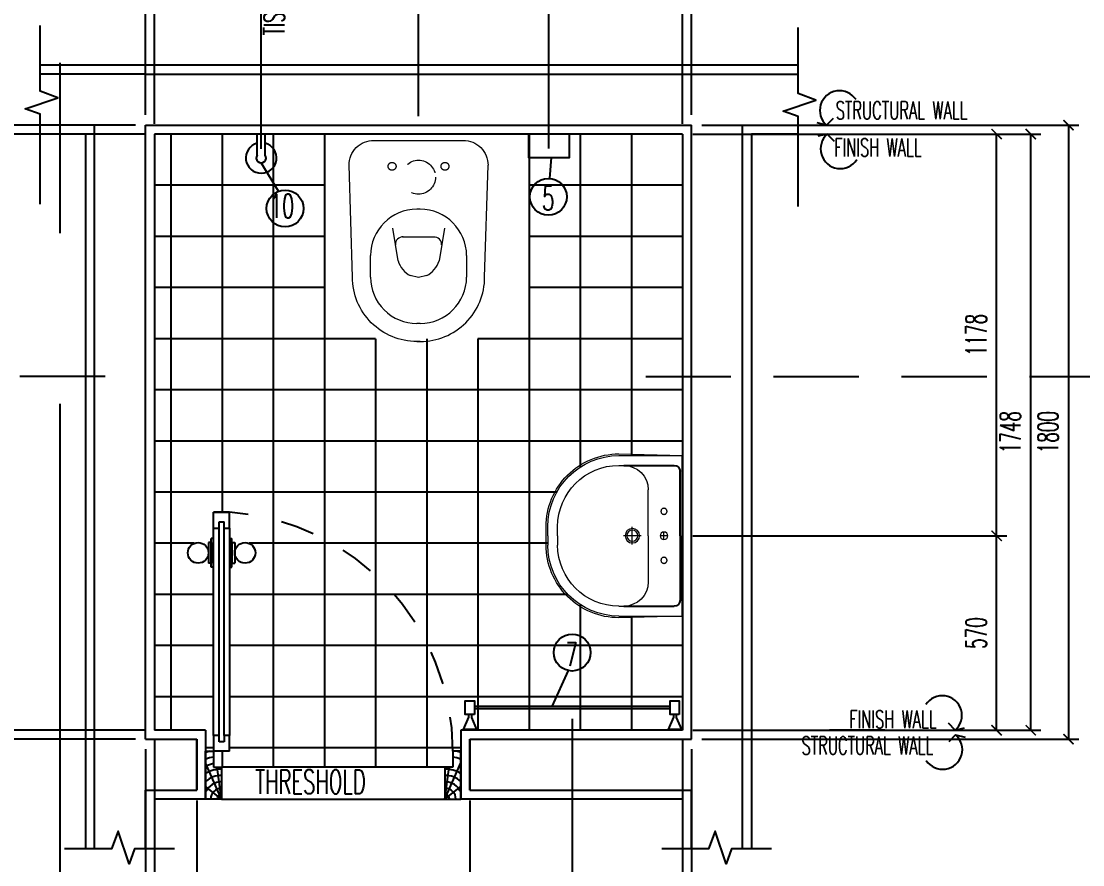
# Model space of a CAD drawing. Extents: x 417646.4 to 417675.2, y 43441 to 43460.9.
# Drawn here: x 417668.212 to 417671.323, y 43456.339 to 43458.812 of the extents above; entities that cross this region are included whole.
import ezdxf

# ---------------------------------------------------------------- set-up
doc = ezdxf.new("R2010")
doc.units = 0
doc.header["$MEASUREMENT"] = 0
doc.header["$PDMODE"] = 3
doc.header["$PDSIZE"] = 0.1
for name, pattern in [('CENTERX2', [4, 2.5, -0.5, 0.5, -0.5]), ('DASHED', [0.75, 0.5, -0.25]), ('HIDDEN', [0.375, 0.25, -0.125]), ('HIDDEN2', [0.1875, 0.125, -0.0625])]:
    doc.linetypes.add(name, pattern=pattern)
doc.layers.get('0').update_dxf_attribs({"linetype": 'CONTINUOUS'})
doc.layers.get('DEFPOINTS').update_dxf_attribs({"linetype": 'CONTINUOUS'})
for name, color, linetype in [('2', 2, 'CONTINUOUS'), ('AXES', 11, 'CENTERX2'), ('DIM', 4, 'CONTINUOUS'), ('Dimout', 4, 'CONTINUOUS'), ('DOOR', 4, 'CONTINUOUS'), ('DW', 7, 'CONTINUOUS'), ('ELE', 3, 'CONTINUOUS'), ('ELEV-MARK', 6, 'CONTINUOUS'), ('FIX', 3, 'CONTINUOUS'), ('Hatch', 11, 'CONTINUOUS'), ('JUMP', 2, 'CONTINUOUS'), ('Plaster', 7, 'CONTINUOUS'), ('Tile', 5, 'CONTINUOUS'), ('TXT', 2, 'CONTINUOUS'), ('WALL', 6, 'CONTINUOUS')]:
    doc.layers.add(name, color=color, linetype=linetype)
doc.styles.add('ROMANS', font='ROMANS.shx', dxfattribs={"width": 0.6})
doc.dimstyles.new('R50', dxfattribs={"dimscale": 0, "dimtxt": 0.06, "dimasz": 0.03, "dimexe": 0.03, "dimexo": 0.03, "dimgap": 0.03, "dimtad": 1, "dimdec": 0, "dimlfac": 1000, "dimzin": 13, "dimdsep": 46, "dimtxsty": 'ROMANS', "dimblk": 'ARCHTICK', "dimcen": 0.09, "dimclrd": 4, "dimclre": 4, "dimclrt": 2, "dimadec": 0, "dimazin": 0, "dimtfac": 1, "dimtdec": 0, "dimtofl": 0, "dimtmove": 2, "dimatfit": 3, "dimldrblk": 'CLOSEDBLANK', "dimfxl": 0, "dimtolj": 1, "dimtzin": 0, "dimarcsym": 0})

# ---------------------------------------------------------------- blocks, each defined once
blk = doc.blocks.new('WC')
at = {"layer": 'FIX', "lineweight": 20}
for p, q in [((475, 140.8), (538, 140.8)), ((394.8, 75.7), (490.4, 60.1)), ((339, 4.8), (339, -4.8)), ((533.7, 24.2), (539.5, 0)), ((539.5, 0), (533.7, -24.2)), ((674, 4.8), (674, -4.8)), ((490.4, -60.1), (394.8, -75.7)), ((538, -140.8), (475, -140.8)), ((213.2, -203.8), (210, -203.8))]:
    blk.add_line(p, q, dxfattribs=at)
at = {"layer": 'FIX', "linetype": 'Continuous', "lineweight": 20}
blk.add_line((420.1, -47.3), (420.4, 44.6), dxfattribs=at)
at = {"layer": 'FIX', "lineweight": 20}
for points in [[(210, -203.8, -0.414214), (137, -130.8), (137, 0), (137, 130.8, -0.414214), (210, 203.8)], [(727, -4.8), (727, 4.8, 0.414214), (538, 193.8), (210, 203.8)], [(727, 4.8), (727, -4.8, -0.414214), (538, -193.8), (210, -203.8)]]:
    blk.add_lwpolyline(points, format="xyb", dxfattribs=at)
at = {"layer": 'FIX', "linetype": 'HIDDEN', "lineweight": 20, "ltscale": 0.05}
for centre in [(213.2, 77.5), (213.2, -77.5)]:
    blk.add_circle(centre, 11.6, dxfattribs=at)
at = {"layer": 'FIX', "linetype": 'HIDDEN2', "lineweight": 20, "ltscale": 0.3}
blk.add_circle((245, 0), 49.8, dxfattribs=at)
at = {"layer": 'FIX', "lineweight": 20}
for centre, radius, start, end in [((475, 4.8), 136, 90, 180), ((538, 4.8), 136, 360, 90), ((464.4, -17.6), 82, 51.0758, 71.504), ((473, -6.9), 68.2, 27.1532, 51.0758), ((475, -4.8), 136, 180, 270), ((473, 6.9), 68.2, 308.9242, 332.8468), ((538, -4.8), 136, 270, 0), ((464.4, 17.6), 82, 288.496, 308.9242)]:
    blk.add_arc(centre, radius, start, end, dxfattribs=at)
at = {"layer": 'FIX', "linetype": 'Continuous', "lineweight": 20}
for centre, start, end in [((442.7, 45.5), 88.3879, 182.3338), ((442.4, -45.6), 177.6662, 271.6121)]:
    blk.add_arc(centre, 22.3, start, end, dxfattribs=at)
blk = doc.blocks.new('DOOR80')
at = {"layer": 'DOOR', "color": 7, "linetype": 'ByBlock'}
for p, q in [((-150, 800), (0, 800)), ((-150, 800), (-150, 775)), ((0, 800), (-150, 800)), ((0, 750), (-113.7, 800)), ((0, 750), (-40.1, 800)), ((0, 750), (0, 800)), ((-150, 775), (-100, 775)), ((-100, 775), (-100, 750)), ((0, 750), (-100, 763.4)), ((-100, 750), (0, 750)), ((-849.6, 75), (-899.6, 75)), ((-899.6, 75), (-899.6, 25)), ((-899.6, 25), (-899.6, 75)), ((-849.6, 58), (-849.6, 75)), ((-727.2, 82.2), (-817.2, 82.2)), ((-817.2, 75), (-817.2, 82.2)), ((-804.6, 91.2), (-739.8, 91.2)), ((-804.6, 82.2), (-804.6, 91.2)), ((-804.6, 82.2), (-739.8, 82.2)), ((-739.8, 82.2), (-739.8, 91.2)), ((-727.2, 75), (-727.2, 82.2)), ((-150, 75), (-200, 75)), ((-200, 75), (-200, 58)), ((-150, 75), (-150, 25)), ((-849.6, 58), (-869.6, 58)), ((-869.6, 42), (-869.6, 58)), ((-849.6, 42), (-869.6, 42)), ((-849.6, 25), (-849.6, 42)), ((-200, 58), (-180, 58)), ((-180, 42), (-200, 42)), ((-200, 42), (-200, 25)), ((-180, 58), (-180, 42)), ((0, 50), (-113.7, 0)), ((-100, 25), (-100, 50)), ((0, 50), (-100, 36.6)), ((-100, 50), (0, 50)), ((0, 50), (-40.1, 0)), ((0, 50), (0, 0)), ((-849.6, 25), (-899.6, 25)), ((-817.2, 25), (-817.2, 17.8)), ((-727.2, 17.8), (-817.2, 17.8)), ((-804.6, 17.8), (-739.8, 17.8)), ((-804.6, 17.8), (-804.6, 8.8)), ((-804.6, 8.8), (-739.8, 8.8)), ((-739.8, 17.8), (-739.8, 8.8)), ((-727.2, 25), (-727.2, 17.8)), ((-200, 25), (-150, 25)), ((-150, 25), (-100, 25)), ((-150, 0), (-150, 25)), ((0, 0), (-150, 0))]:
    blk.add_line(p, q, dxfattribs=at)
at = {"layer": 'DOOR', "linetype": 'ByBlock'}
for p, q in [((-849.6, 75), (-200, 75)), ((-200, 58), (-849.6, 58)), ((-200, 42), (-849.6, 42)), ((-200, 25), (-849.6, 25))]:
    blk.add_line(p, q, dxfattribs=at)
at = {"layer": 'DOOR', "color": 7, "linetype": 'ByBlock'}
for centre in [(-772.2, 123.5), (-772.2, -23.5)]:
    blk.add_circle(centre, 32.4, dxfattribs=at)
for centre, radius, start, end in [((0, 750), 154.4, 161.1053, 166.2858), ((0, 750), 134.4, 158.1598, 169.28), ((0, 750), 94.4, 148.0182, 180), ((0, 750), 74.4, 137.7764, 180), ((0, 750), 54.4, 113.2074, 180), ((0, 750), 34.4, 90, 180), ((0, 750), 14.4, 90, 180), ((0, 50), 94.4, 180, 211.9818), ((0, 50), 74.4, 180, 222.2236), ((0, 50), 54.4, 180, 246.7926), ((0, 50), 34.4, 180, 270), ((0, 50), 14.4, 180, 270), ((0, 50), 154.4, 193.7142, 198.8947), ((0, 50), 134.4, 190.72, 201.8402), ((0, 50), 114.4, 192.6226, 205.9162)]:
    blk.add_arc(centre, radius, start, end, dxfattribs=at)
at = {"layer": 'DOOR', "linetype": 'HIDDEN', "ltscale": 0.5}
blk.add_arc((-149.1, 22.7), 752.3, 90.0695, 176.0204, dxfattribs=at)
blk = doc.blocks.new('LAV-003')
at = {"layer": 'FIX', "linetype": 'ByBlock'}
blk.add_line((-327.5, -25), (327.5, -25), dxfattribs=at)
at = {"layer": 'FIX', "linetype": 'Continuous', "lineweight": 20}
for p, q in [((-327.5, -285), (-327.5, -25)), ((327.5, -285), (327.5, -25)), ((0, -165), (-187.5, -165)), ((0, -165), (187.5, -165)), ((-287.5, -285), (-287.5, -265)), ((287.5, -285), (287.5, -265)), ((0, -535), (-37.5, -535)), ((0, -535), (37.5, -535)), ((0, -575), (-37.5, -575)), ((0, -575), (37.5, -575))]:
    blk.add_line(p, q, dxfattribs=at)
at = {"layer": 'FIX', "linetype": 'ByBlock', "ltscale": 0.3}
for p, q in [((0, -35), (-262.5, -35)), ((0, -35), (262.5, -35)), ((-287.5, -265), (-287.5, -60)), ((287.5, -265), (287.5, -60))]:
    blk.add_line(p, q, dxfattribs=at)
at = {"layer": 'FIX', "lineweight": 20}
for p, q in [((0, -85.4), (0, -116.5)), ((-15.6, -100.9), (15.5, -100.9))]:
    blk.add_line(p, q, dxfattribs=at)
at = {"layer": 'FIX', "linetype": 'DASHED', "lineweight": 20, "ltscale": 0.04}
for p, q in [((0, -193.9), (0, -266.1)), ((-35.7, -230.5), (36.6, -230.5))]:
    blk.add_line(p, q, dxfattribs=at)
at = {"layer": 'FIX', "linetype": 'Continuous', "lineweight": 20}
blk.add_lwpolyline([(294.8, -25), (0, -25), (-327.5, -25), (-334.5, -285, 0.414214), (-37.5, -582), (0, -582), (37.5, -582, 0.414214), (334.5, -285), (327.5, -25), (0, -25)], format="xyb", dxfattribs=at)
at = {"layer": 'FIX', "lineweight": 20}
for centre, radius in [((0, -100.9), 15.5), ((0.5, -230), 29.5), ((0.5, -230), 22.5)]:
    blk.add_circle(centre, radius, dxfattribs=at)
at = {"layer": 'FIX', "linetype": 'HIDDEN', "lineweight": 20, "ltscale": 0.05}
for centre in [(-100, -100.9), (100, -100.9)]:
    blk.add_circle(centre, 12.4, dxfattribs=at)
at = {"layer": 'FIX', "linetype": 'ByBlock', "ltscale": 0.3}
for centre, start, end in [((-262.5, -60), 90, 180), ((262.5, -60), 0, 90)]:
    blk.add_arc(centre, 25, start, end, dxfattribs=at)
at = {"layer": 'FIX', "linetype": 'Continuous', "lineweight": 20}
for centre, radius, start, end in [((-187.5, -265), 100, 90, 180), ((187.5, -265), 100, 0, 90), ((-37.5, -285), 290, 180, 270), ((-37.5, -285), 250, 180, 270), ((37.5, -285), 290, 270, 0), ((37.5, -285), 250, 270, 0)]:
    blk.add_arc(centre, radius, start, end, dxfattribs=at)
blk = doc.blocks.new('_ARCHTICK')
at = {"color": 0, "linetype": 'ByBlock', "const_width": 0.15}
blk.add_lwpolyline([(-0.5, -0.5), (0.5, 0.5)], dxfattribs=at)
blk = doc.blocks.new('*D141')
at = {"layer": 'DEFPOINTS', "color": 0}
for p in [(417670.1504, 43457.3031), (417671.0709, 43457.3031), (417670.1504, 43456.7331)]:
    blk.add_point(p, dxfattribs=at)
at = {"layer": 'Hatch', "color": 4, "lineweight": -2}
for p, q in [((417670.1804, 43457.3031), (417671.1009, 43457.3031)), ((417671.0709, 43456.7331), (417671.0709, 43457.3031)), ((417670.1804, 43456.7331), (417671.1009, 43456.7331))]:
    blk.add_line(p, q, dxfattribs=at)
at = {"layer": 'Hatch', "color": 4, "lineweight": -2, "xscale": 0.03, "yscale": 0.03, "zscale": 0.03}
for p, rotation in [((417671.0709, 43457.3031), 90), ((417671.0709, 43456.7331), 270)]:
    blk.add_blockref('_ARCHTICK', p, dxfattribs=dict(at, rotation=rotation))
at = {"layer": 'Hatch', "color": 2, "insert": (417671.0109, 43457.0181), "char_height": 0.06, "attachment_point": 5, "rotation": 90, "style": 'ROMANS'}
blk.add_mtext('\\A1;570', dxfattribs=at)
blk = doc.blocks.new('_ClosedBlank')
at = {"color": 0, "linetype": 'ByBlock', "lineweight": -2}
for p, q in [((-1, 0.17), (0, 0)), ((-1, 0.17), (-1, -0.17)), ((0, 0), (-1, -0.17))]:
    blk.add_line(p, q, dxfattribs=at)
blk = doc.blocks.new('*D142')
at = {"layer": 'DEFPOINTS', "color": 0}
for p in [(417670.1504, 43458.4811), (417671.0709, 43458.4811), (417670.1764, 43457.3031)]:
    blk.add_point(p, dxfattribs=at)
at = {"layer": 'Hatch', "color": 4, "lineweight": -2}
for p, q in [((417670.1804, 43458.4811), (417671.1009, 43458.4811)), ((417671.0709, 43457.3031), (417671.0709, 43458.4811)), ((417670.2064, 43457.3031), (417671.1009, 43457.3031))]:
    blk.add_line(p, q, dxfattribs=at)
at = {"layer": 'Hatch', "color": 4, "lineweight": -2, "xscale": 0.03, "yscale": 0.03, "zscale": 0.03}
for p, rotation in [((417671.0709, 43458.4811), 90), ((417671.0709, 43457.3031), 270)]:
    blk.add_blockref('_ARCHTICK', p, dxfattribs=dict(at, rotation=rotation))
at = {"layer": 'Hatch', "color": 2, "insert": (417671.0109, 43457.8921), "char_height": 0.06, "attachment_point": 5, "rotation": 90, "style": 'ROMANS'}
blk.add_mtext('\\A1;1178', dxfattribs=at)
blk = doc.blocks.new('*D143')
at = {"layer": 'DEFPOINTS', "color": 0}
for p in [(417670.1504, 43458.4811), (417671.1709, 43458.4811), (417670.1504, 43456.7331)]:
    blk.add_point(p, dxfattribs=at)
at = {"layer": 'Hatch', "color": 4, "lineweight": -2}
for p, q in [((417670.1804, 43458.4811), (417671.2009, 43458.4811)), ((417671.1709, 43456.7331), (417671.1709, 43458.4811)), ((417670.1804, 43456.7331), (417671.2009, 43456.7331))]:
    blk.add_line(p, q, dxfattribs=at)
at = {"layer": 'Hatch', "color": 4, "lineweight": -2, "xscale": 0.03, "yscale": 0.03, "zscale": 0.03}
for p, rotation in [((417671.1709, 43458.4811), 90), ((417671.1709, 43456.7331), 270)]:
    blk.add_blockref('_ARCHTICK', p, dxfattribs=dict(at, rotation=rotation))
at = {"layer": 'Hatch', "color": 2, "insert": (417671.1109, 43457.6071), "char_height": 0.06, "attachment_point": 5, "rotation": 90, "style": 'ROMANS'}
blk.add_mtext('\\A1;1748', dxfattribs=at)
blk = doc.blocks.new('*D144')
at = {"layer": 'DEFPOINTS', "color": 0}
for p in [(417670.1764, 43458.5071), (417670.1764, 43456.7071), (417671.2815, 43456.7071)]:
    blk.add_point(p, dxfattribs=at)
at = {"layer": 'Hatch', "color": 4, "lineweight": -2}
for p, q in [((417670.2064, 43458.5071), (417671.3115, 43458.5071)), ((417671.2815, 43458.5071), (417671.2815, 43456.7071)), ((417670.2064, 43456.7071), (417671.3115, 43456.7071))]:
    blk.add_line(p, q, dxfattribs=at)
at = {"layer": 'Hatch', "color": 4, "lineweight": -2, "xscale": 0.03, "yscale": 0.03, "zscale": 0.03}
for p, rotation in [((417671.2815, 43458.5071), 90), ((417671.2815, 43456.7071), 270)]:
    blk.add_blockref('_ARCHTICK', p, dxfattribs=dict(at, rotation=rotation))
at = {"layer": 'Hatch', "color": 2, "insert": (417671.2215, 43457.6071), "char_height": 0.06, "attachment_point": 5, "rotation": 90, "style": 'ROMANS'}
blk.add_mtext('\\A1;1800', dxfattribs=at)
blk = doc.blocks.new('A$C785E76E1')
at = {"layer": 'JUMP'}
for p, q in [((0.033, 0.0529), (0.033, 0.1149)), ((0.057, 0.0529), (0.057, 0.1149))]:
    blk.add_line(p, q, dxfattribs=at)
for radius, start, end in [(0.045, 105.4782, 74.5218), (0.0144, 146.4427, 33.5573)]:
    blk.add_arc((0.045, 0.045), radius, start, end, dxfattribs=at)
blk = doc.blocks.new('*D145')
at = {"layer": '2', "color": 4, "lineweight": -2}
for p, q in [((417669.3764, 43458.5335), (417669.3764, 43459.8067)), ((417669.7586, 43458.4386), (417669.7586, 43459.8067)), ((417669.7586, 43459.7767), (417669.3764, 43459.7767))]:
    blk.add_line(p, q, dxfattribs=at)
at = {"layer": 'DEFPOINTS', "color": 0}
for p in [(417669.3764, 43459.7767), (417669.3764, 43458.5035), (417669.7586, 43458.4086)]:
    blk.add_point(p, dxfattribs=at)
at = {"layer": '2', "color": 4, "lineweight": -2, "xscale": 0.03, "yscale": 0.03, "zscale": 0.03, "rotation": 180}
blk.add_blockref('_ARCHTICK', (417669.3764, 43459.7767), dxfattribs=at)
at = {"layer": '2', "color": 4, "lineweight": -2, "xscale": 0.03, "yscale": 0.03, "zscale": 0.03}
blk.add_blockref('_ARCHTICK', (417669.7586, 43459.7767), dxfattribs=at)
at = {"layer": '2', "color": 2, "insert": (417669.5675, 43459.8367), "char_height": 0.06, "attachment_point": 5, "style": 'ROMANS'}
blk.add_mtext('\\A1;382', dxfattribs=at)
blk = doc.blocks.new('*D146')
at = {"layer": '2', "color": 4, "lineweight": -2}
for p, q in [((417668.9151, 43458.4376), (417668.9151, 43459.8067)), ((417669.3764, 43458.5335), (417669.3764, 43459.8067)), ((417669.3764, 43459.7767), (417668.9151, 43459.7767))]:
    blk.add_line(p, q, dxfattribs=at)
at = {"layer": 'DEFPOINTS', "color": 0}
for p in [(417668.9151, 43459.7767), (417669.3764, 43458.5035), (417668.9151, 43458.4076)]:
    blk.add_point(p, dxfattribs=at)
at = {"layer": '2', "color": 4, "lineweight": -2, "xscale": 0.03, "yscale": 0.03, "zscale": 0.03, "rotation": 180}
blk.add_blockref('_ARCHTICK', (417668.9151, 43459.7767), dxfattribs=at)
at = {"layer": '2', "color": 4, "lineweight": -2, "xscale": 0.03, "yscale": 0.03, "zscale": 0.03}
blk.add_blockref('_ARCHTICK', (417669.3764, 43459.7767), dxfattribs=at)
at = {"layer": '2', "color": 2, "insert": (417669.1457, 43459.8367), "char_height": 0.06, "attachment_point": 5, "style": 'ROMANS'}
blk.add_mtext('\\A1;461', dxfattribs=at)
blk = doc.blocks.new('*D147')
at = {"layer": 'DEFPOINTS', "color": 0}
for p in [(417669.7586, 43459.7767), (417669.7586, 43458.564), (417670.1504, 43458.4811)]:
    blk.add_point(p, dxfattribs=at)
at = {"layer": 'Hatch', "color": 4, "lineweight": -2}
for p, q in [((417669.7586, 43458.594), (417669.7586, 43459.8067)), ((417670.1504, 43458.5111), (417670.1504, 43459.8067)), ((417670.1504, 43459.7767), (417669.7586, 43459.7767))]:
    blk.add_line(p, q, dxfattribs=at)
at = {"layer": 'Hatch', "color": 4, "lineweight": -2, "xscale": 0.03, "yscale": 0.03, "zscale": 0.03, "rotation": 180}
blk.add_blockref('_ARCHTICK', (417669.7586, 43459.7767), dxfattribs=at)
at = {"layer": 'Hatch', "color": 4, "lineweight": -2, "xscale": 0.03, "yscale": 0.03, "zscale": 0.03}
blk.add_blockref('_ARCHTICK', (417670.1504, 43459.7767), dxfattribs=at)
at = {"layer": 'Hatch', "color": 2, "insert": (417669.9545, 43459.8367), "char_height": 0.06, "attachment_point": 5, "style": 'ROMANS'}
blk.add_mtext('\\A1;392', dxfattribs=at)
blk = doc.blocks.new('*D148')
at = {"layer": 'DEFPOINTS', "color": 0}
for p in [(417668.6024, 43459.7767), (417668.6024, 43458.4811), (417668.9151, 43458.4112)]:
    blk.add_point(p, dxfattribs=at)
at = {"layer": 'Hatch', "color": 4, "lineweight": -2}
for p, q in [((417668.6024, 43458.5111), (417668.6024, 43459.8067)), ((417668.9151, 43458.4412), (417668.9151, 43459.8067)), ((417668.9151, 43459.7767), (417668.6024, 43459.7767))]:
    blk.add_line(p, q, dxfattribs=at)
at = {"layer": 'Hatch', "color": 4, "lineweight": -2, "xscale": 0.03, "yscale": 0.03, "zscale": 0.03, "rotation": 180}
blk.add_blockref('_ARCHTICK', (417668.6024, 43459.7767), dxfattribs=at)
at = {"layer": 'Hatch', "color": 4, "lineweight": -2, "xscale": 0.03, "yscale": 0.03, "zscale": 0.03}
blk.add_blockref('_ARCHTICK', (417668.9151, 43459.7767), dxfattribs=at)
at = {"layer": 'Hatch', "color": 2, "insert": (417668.7587, 43459.8367), "char_height": 0.06, "attachment_point": 5, "style": 'ROMANS'}
blk.add_mtext('\\A1;313', dxfattribs=at)
blk = doc.blocks.new('*D149')
at = {"layer": 'DEFPOINTS', "color": 0}
for p in [(417670.1504, 43459.892), (417668.6024, 43458.4811), (417670.1504, 43458.4811)]:
    blk.add_point(p, dxfattribs=at)
at = {"layer": 'Hatch', "color": 4, "lineweight": -2}
for p, q in [((417668.6024, 43458.5111), (417668.6024, 43459.922)), ((417670.1504, 43458.5111), (417670.1504, 43459.922)), ((417668.6024, 43459.892), (417670.1504, 43459.892))]:
    blk.add_line(p, q, dxfattribs=at)
at = {"layer": 'Hatch', "color": 4, "lineweight": -2, "xscale": 0.03, "yscale": 0.03, "zscale": 0.03, "rotation": 180}
blk.add_blockref('_ARCHTICK', (417668.6024, 43459.892), dxfattribs=at)
at = {"layer": 'Hatch', "color": 4, "lineweight": -2, "xscale": 0.03, "yscale": 0.03, "zscale": 0.03}
blk.add_blockref('_ARCHTICK', (417670.1504, 43459.892), dxfattribs=at)
at = {"layer": 'Hatch', "color": 2, "insert": (417669.3764, 43459.952), "char_height": 0.06, "attachment_point": 5, "style": 'ROMANS'}
blk.add_mtext('\\A1;1548', dxfattribs=at)
blk = doc.blocks.new('*D150')
at = {"layer": 'DEFPOINTS', "color": 0}
for p in [(417668.5764, 43460.0038), (417668.5764, 43458.5071), (417670.1764, 43458.5071)]:
    blk.add_point(p, dxfattribs=at)
at = {"layer": 'Hatch', "color": 4, "lineweight": -2}
for p, q in [((417668.5764, 43458.5371), (417668.5764, 43460.0338)), ((417670.1764, 43458.5371), (417670.1764, 43460.0338)), ((417670.1764, 43460.0038), (417668.5764, 43460.0038))]:
    blk.add_line(p, q, dxfattribs=at)
at = {"layer": 'Hatch', "color": 4, "lineweight": -2, "xscale": 0.03, "yscale": 0.03, "zscale": 0.03, "rotation": 180}
blk.add_blockref('_ARCHTICK', (417668.5764, 43460.0038), dxfattribs=at)
at = {"layer": 'Hatch', "color": 4, "lineweight": -2, "xscale": 0.03, "yscale": 0.03, "zscale": 0.03}
blk.add_blockref('_ARCHTICK', (417670.1764, 43460.0038), dxfattribs=at)
at = {"layer": 'Hatch', "color": 2, "insert": (417669.3764, 43460.0638), "char_height": 0.06, "attachment_point": 5, "style": 'ROMANS'}
blk.add_mtext('\\A1;1600', dxfattribs=at)
blk = doc.blocks.new('A$C31925312')
at = {"layer": 'FIX'}
for p, q in [((0.0395, 0.625), (0.0486, 0.625)), ((0.0486, 0.625), (0.0838, 0.6402)), ((0.0838, 0.6402), (0.0859, 0.6402)), ((0.0838, 0.6402), (0.0838, 0.6007)), ((0.0845, 0.6402), (0.0845, 0.6007)), ((0.085, 0.6402), (0.085, 0.6007)), ((0.0856, 0.6402), (0.0856, 0.6007)), ((0.0224, 0.6066), (0.0159, 0.6066)), ((0.0395, 0.6163), (0.0476, 0.6163)), ((0.0476, 0.6163), (0.0838, 0.6007)), ((0.0838, 0.6007), (0.0859, 0.6007)), ((0.0486, 0.0242), (0.0838, 0.0394)), ((0.0838, 0.0394), (0.0838, 0)), ((0.0838, 0.0394), (0.0859, 0.0394)), ((0.0845, 0.0394), (0.0845, 0)), ((0.085, 0.0394), (0.085, 0)), ((0.0856, 0.0394), (0.0856, 0)), ((0.0395, 0.0242), (0.0486, 0.0242)), ((0.0395, 0.0156), (0.0476, 0.0156)), ((0.0476, 0.0156), (0.0838, 0)), ((0.0838, 0), (0.0859, 0))]:
    blk.add_line(p, q, dxfattribs=at)
for points in [[(0.0395, 0.6333), (0.0395, 0.6065), (0, 0.6065), (0, 0.6333)], [(0.0395, 0.0333), (0.0395, 0.0065), (0, 0.0065), (0, 0.0333)]]:
    blk.add_lwpolyline(points, close=True, dxfattribs=at)
blk.add_lwpolyline([(0.0159, 0.6066), (0.0159, 0.0333), (0.0224, 0.0333), (0.0224, 0.6066)], dxfattribs=at)
blk = doc.blocks.new('*D151')
at = {"layer": 'DEFPOINTS', "color": 0}
for p in [(417669.8269, 43456.7966), (417670.1504, 43456.7331), (417669.8269, 43455.7029)]:
    blk.add_point(p, dxfattribs=at)
at = {"layer": 'Hatch', "color": 4, "lineweight": -2}
for p, q in [((417669.8269, 43456.7666), (417669.8269, 43455.6729)), ((417670.1504, 43456.7031), (417670.1504, 43455.6729)), ((417670.1504, 43455.7029), (417669.8269, 43455.7029))]:
    blk.add_line(p, q, dxfattribs=at)
at = {"layer": 'Hatch', "color": 4, "lineweight": -2, "xscale": 0.03, "yscale": 0.03, "zscale": 0.03, "rotation": 180}
blk.add_blockref('_ARCHTICK', (417669.8269, 43455.7029), dxfattribs=at)
at = {"layer": 'Hatch', "color": 4, "lineweight": -2, "xscale": 0.03, "yscale": 0.03, "zscale": 0.03}
blk.add_blockref('_ARCHTICK', (417670.1504, 43455.7029), dxfattribs=at)
at = {"layer": 'Hatch', "color": 2, "insert": (417669.9887, 43455.7629), "char_height": 0.06, "attachment_point": 5, "style": 'ROMANS'}
blk.add_mtext('\\A1;323', dxfattribs=at)
blk = doc.blocks.new('*D152')
at = {"layer": 'DEFPOINTS', "color": 0}
for p in [(417669.8269, 43456.7966), (417669.5264, 43456.5571), (417669.5264, 43455.7029)]:
    blk.add_point(p, dxfattribs=at)
at = {"layer": 'Hatch', "color": 4, "lineweight": -2}
for p, q in [((417669.8269, 43456.7666), (417669.8269, 43455.6729)), ((417669.5264, 43456.5271), (417669.5264, 43455.6729)), ((417669.8269, 43455.7029), (417669.5264, 43455.7029))]:
    blk.add_line(p, q, dxfattribs=at)
at = {"layer": 'Hatch', "color": 4, "lineweight": -2, "xscale": 0.03, "yscale": 0.03, "zscale": 0.03, "rotation": 180}
blk.add_blockref('_ARCHTICK', (417669.5264, 43455.7029), dxfattribs=at)
at = {"layer": 'Hatch', "color": 4, "lineweight": -2, "xscale": 0.03, "yscale": 0.03, "zscale": 0.03}
blk.add_blockref('_ARCHTICK', (417669.8269, 43455.7029), dxfattribs=at)
at = {"layer": 'Hatch', "color": 2, "insert": (417669.6767, 43455.7629), "char_height": 0.06, "attachment_point": 5, "style": 'ROMANS'}
blk.add_mtext('\\A1;301', dxfattribs=at)
blk = doc.blocks.new('*D153')
at = {"layer": 'DEFPOINTS', "color": 0}
for p in [(417668.7264, 43456.5571), (417669.5264, 43456.5571), (417668.7264, 43455.7029)]:
    blk.add_point(p, dxfattribs=at)
at = {"layer": 'Hatch', "color": 4, "lineweight": -2}
for p, q in [((417668.7264, 43456.5271), (417668.7264, 43455.6729)), ((417669.5264, 43456.5271), (417669.5264, 43455.6729)), ((417669.5264, 43455.7029), (417668.7264, 43455.7029))]:
    blk.add_line(p, q, dxfattribs=at)
at = {"layer": 'Hatch', "color": 4, "lineweight": -2, "xscale": 0.03, "yscale": 0.03, "zscale": 0.03, "rotation": 180}
blk.add_blockref('_ARCHTICK', (417668.7264, 43455.7029), dxfattribs=at)
at = {"layer": 'Hatch', "color": 4, "lineweight": -2, "xscale": 0.03, "yscale": 0.03, "zscale": 0.03}
blk.add_blockref('_ARCHTICK', (417669.5264, 43455.7029), dxfattribs=at)
at = {"layer": 'Hatch', "color": 2, "insert": (417669.1264, 43455.7629), "char_height": 0.06, "attachment_point": 5, "style": 'ROMANS'}
blk.add_mtext('\\A1;800', dxfattribs=at)
blk = doc.blocks.new('*D154')
at = {"layer": 'DEFPOINTS', "color": 0}
for p in [(417668.6024, 43456.7331), (417668.7264, 43456.5571), (417668.6024, 43455.7029)]:
    blk.add_point(p, dxfattribs=at)
at = {"layer": 'Hatch', "color": 4, "lineweight": -2}
for p, q in [((417668.6024, 43456.7031), (417668.6024, 43455.6729)), ((417668.7264, 43456.5271), (417668.7264, 43455.6729)), ((417668.7264, 43455.7029), (417668.6024, 43455.7029))]:
    blk.add_line(p, q, dxfattribs=at)
at = {"layer": 'Hatch', "color": 4, "lineweight": -2, "xscale": 0.03, "yscale": 0.03, "zscale": 0.03, "rotation": 180}
blk.add_blockref('_ARCHTICK', (417668.6024, 43455.7029), dxfattribs=at)
at = {"layer": 'Hatch', "color": 4, "lineweight": -2, "xscale": 0.03, "yscale": 0.03, "zscale": 0.03}
blk.add_blockref('_ARCHTICK', (417668.7264, 43455.7029), dxfattribs=at)
at = {"layer": 'Hatch', "color": 2, "insert": (417668.6644, 43455.5379), "char_height": 0.06, "attachment_point": 5, "style": 'ROMANS'}
blk.add_mtext('\\A1;124', dxfattribs=at)
blk = doc.blocks.new('*D155')
at = {"layer": 'DEFPOINTS', "color": 0}
for p in [(417668.6024, 43456.7331), (417670.1504, 43456.7352), (417668.6024, 43455.4961)]:
    blk.add_point(p, dxfattribs=at)
at = {"layer": 'Hatch', "color": 4, "lineweight": -2}
for p, q in [((417668.6024, 43456.7031), (417668.6024, 43455.4661)), ((417670.1504, 43456.7052), (417670.1504, 43455.4661)), ((417670.1504, 43455.4961), (417668.6024, 43455.4961))]:
    blk.add_line(p, q, dxfattribs=at)
at = {"layer": 'Hatch', "color": 4, "lineweight": -2, "xscale": 0.03, "yscale": 0.03, "zscale": 0.03, "rotation": 180}
blk.add_blockref('_ARCHTICK', (417668.6024, 43455.4961), dxfattribs=at)
at = {"layer": 'Hatch', "color": 4, "lineweight": -2, "xscale": 0.03, "yscale": 0.03, "zscale": 0.03}
blk.add_blockref('_ARCHTICK', (417670.1504, 43455.4961), dxfattribs=at)
at = {"layer": 'Hatch', "color": 2, "insert": (417669.3764, 43455.5561), "char_height": 0.06, "attachment_point": 5, "style": 'ROMANS'}
blk.add_mtext('\\A1;1548', dxfattribs=at)
blk = doc.blocks.new('*D156')
at = {"layer": 'DEFPOINTS', "color": 0}
for p in [(417668.5764, 43456.7071), (417670.1764, 43456.7071), (417670.1764, 43455.3396)]:
    blk.add_point(p, dxfattribs=at)
at = {"layer": 'Hatch', "color": 4, "lineweight": -2}
for p, q in [((417668.5764, 43456.6771), (417668.5764, 43455.3096)), ((417670.1764, 43456.6771), (417670.1764, 43455.3096)), ((417668.5764, 43455.3396), (417670.1764, 43455.3396))]:
    blk.add_line(p, q, dxfattribs=at)
at = {"layer": 'Hatch', "color": 4, "lineweight": -2, "xscale": 0.03, "yscale": 0.03, "zscale": 0.03, "rotation": 180}
blk.add_blockref('_ARCHTICK', (417668.5764, 43455.3396), dxfattribs=at)
at = {"layer": 'Hatch', "color": 4, "lineweight": -2, "xscale": 0.03, "yscale": 0.03, "zscale": 0.03}
blk.add_blockref('_ARCHTICK', (417670.1764, 43455.3396), dxfattribs=at)
at = {"layer": 'Hatch', "color": 2, "insert": (417669.3764, 43455.3996), "char_height": 0.06, "attachment_point": 5, "style": 'ROMANS'}
blk.add_mtext('\\A1;1600', dxfattribs=at)
blk = doc.blocks.new('*D157')
at = {"layer": 'DEFPOINTS', "color": 0}
for p in [(417667.4019, 43458.4811), (417668.6024, 43458.4811), (417668.6024, 43456.7331)]:
    blk.add_point(p, dxfattribs=at)
at = {"layer": 'Hatch', "color": 4, "lineweight": -2}
for p, q in [((417668.5724, 43458.4811), (417667.3719, 43458.4811)), ((417667.4019, 43456.7331), (417667.4019, 43458.4811)), ((417668.5724, 43456.7331), (417667.3719, 43456.7331))]:
    blk.add_line(p, q, dxfattribs=at)
at = {"layer": 'Hatch', "color": 4, "lineweight": -2, "xscale": 0.03, "yscale": 0.03, "zscale": 0.03}
for p, rotation in [((417667.4019, 43458.4811), 90), ((417667.4019, 43456.7331), 270)]:
    blk.add_blockref('_ARCHTICK', p, dxfattribs=dict(at, rotation=rotation))
at = {"layer": 'Hatch', "color": 2, "insert": (417667.3419, 43457.6071), "char_height": 0.06, "attachment_point": 5, "rotation": 90, "style": 'ROMANS'}
blk.add_mtext('\\A1;1748', dxfattribs=at)
blk = doc.blocks.new('*D158')
at = {"layer": 'DEFPOINTS', "color": 0}
for p in [(417668.5764, 43458.5071), (417667.2468, 43456.7071), (417668.5764, 43456.7071)]:
    blk.add_point(p, dxfattribs=at)
at = {"layer": 'Hatch', "color": 4, "lineweight": -2}
for p, q in [((417668.5464, 43458.5071), (417667.2168, 43458.5071)), ((417667.2468, 43458.5071), (417667.2468, 43456.7071)), ((417668.5464, 43456.7071), (417667.2168, 43456.7071))]:
    blk.add_line(p, q, dxfattribs=at)
at = {"layer": 'Hatch', "color": 4, "lineweight": -2, "xscale": 0.03, "yscale": 0.03, "zscale": 0.03}
for p, rotation in [((417667.2468, 43458.5071), 90), ((417667.2468, 43456.7071), 270)]:
    blk.add_blockref('_ARCHTICK', p, dxfattribs=dict(at, rotation=rotation))
at = {"layer": 'Hatch', "color": 2, "insert": (417667.1868, 43457.6071), "char_height": 0.06, "attachment_point": 5, "rotation": 90, "style": 'ROMANS'}
blk.add_mtext('\\A1;1800', dxfattribs=at)
blk = doc.blocks.new('FINISH.WALL')
at = {"layer": 'DIM'}
blk.add_arc((-0.0435, 0.0496), 0.066, 311.2207, 146.8229, dxfattribs=at)
at = {"layer": 'WALL'}
for q in [(-0.0228, 0.0234), (0.0318, 0.0075)]:
    blk.add_line((0, 0), q, dxfattribs=at)
at = {"layer": 'TXT', "style": 'ROMANS', "width": 0.6}
blk.add_text('FINISH WALL', height=0.06, dxfattribs=at).set_placement((-0.3548, 0.0066))
blk = doc.blocks.new('STTRUC.WALL')
at = {"layer": 'DIM'}
blk.add_arc((-0.0435, -0.0496), 0.066, 213.1771, 48.7793, dxfattribs=at)
at = {"layer": 'WALL'}
for q in [(-0.0228, -0.0234), (0.0318, -0.0075)]:
    blk.add_line((0, 0), q, dxfattribs=at)
at = {"layer": 'TXT', "style": 'ROMANS', "width": 0.6}
blk.add_text('STRUCTURAL WALL', height=0.06, dxfattribs=at).set_placement((-0.516, -0.066))
blk = doc.blocks.new('STRUC.W')
at = {"layer": 'DIM'}
blk.add_arc((0.0435, 0.0496), 0.066, 33.1771, 228.7793, dxfattribs=at)
at = {"layer": 'WALL'}
for q in [(-0.0318, 0.0075), (0.0228, 0.0234)]:
    blk.add_line((0, 0), q, dxfattribs=at)
at = {"layer": 'TXT', "style": 'ROMANS', "width": 0.6}
blk.add_text('STRUCTURAL WALL', height=0.06, dxfattribs=at).set_placement((0.0308, 0.0198))
blk = doc.blocks.new('FINISH.W')
at = {"layer": 'DIM'}
blk.add_arc((0.0435, -0.0496), 0.066, 131.2207, 326.8229, dxfattribs=at)
at = {"layer": 'WALL'}
for q in [(-0.0318, -0.0075), (0.0228, -0.0234)]:
    blk.add_line((0, 0), q, dxfattribs=at)
at = {"layer": 'TXT', "style": 'ROMANS', "width": 0.6}
blk.add_text('FINISH WALL', height=0.06, dxfattribs=at).set_placement((0.0232, -0.0748))

msp = doc.modelspace()

# ---------------------------------------------------------------- linework, layer by layer
at = {"layer": '2'}
for p, q in [((417669.8154, 43456.908), (417669.7674, 43456.8031)), ((417669.4536, 43456.6246), (417668.7991, 43456.6246)), ((417668.7991, 43456.5311), (417669.4536, 43456.5311))]:
    msp.add_line(p, q, dxfattribs=at)
for points in [[(417668.2672, 43458.2756), (417668.2672, 43458.5391), (417668.2232, 43458.5551), (417668.3191, 43458.5871), (417668.2672, 43458.6071), (417668.2672, 43458.7997)], [(417670.4891, 43458.269), (417670.4891, 43458.5325), (417670.4451, 43458.5485), (417670.5411, 43458.5805), (417670.4891, 43458.6005), (417670.4891, 43458.7931)], [(417669.6986, 43458.4811), (417669.6986, 43458.4122), (417669.8186, 43458.4122), (417669.8186, 43458.4811)], [(417668.6607, 43456.3853), (417668.5441, 43456.3853), (417668.5281, 43456.3413), (417668.496, 43456.4373), (417668.476, 43456.3853), (417668.3391, 43456.3853)], [(417670.4107, 43456.3853), (417670.2941, 43456.3853), (417670.2781, 43456.3413), (417670.246, 43456.4373), (417670.226, 43456.3853), (417670.0891, 43456.3853)]]:
    msp.add_lwpolyline(points, dxfattribs=at)
at = {"layer": 'AXES'}
msp.add_line((417668.3264, 43455.1903), (417668.3264, 43460.1027), dxfattribs=at)
at = {"layer": 'DW'}
msp.add_line((417669.7611, 43458.3509), (417669.7658, 43458.4122), dxfattribs=at)
at = {"layer": 'ELE'}
msp.add_line((417668.966, 43458.3134), (417668.9151, 43458.3968), dxfattribs=at)
at = {"layer": 'ELEV-MARK', "color": 6, "linetype": 'HIDDEN'}
for p, q in [((417668.4574, 43457.7704), (417666.9121, 43457.7704)), ((417670.0422, 43457.7704), (417671.5874, 43457.7704))]:
    msp.add_line(p, q, dxfattribs=at)
at = {"layer": 'FIX', "color": 2}
for centre in [(417669.7569, 43458.2971), (417668.9851, 43458.263), (417669.8269, 43456.9607)]:
    msp.add_circle(centre, 0.054, dxfattribs=at)
at = {"layer": 'Plaster'}
for p, q in [((417670.4891, 43458.6831), (417668.2672, 43458.6831)), ((417668.4004, 43458.4811), (417668.2672, 43458.4811)), ((417668.4004, 43458.4811), (417668.4004, 43456.3853)), ((417668.6024, 43458.4811), (417668.6024, 43456.7331)), ((417670.1504, 43458.4811), (417668.6024, 43458.4811)), ((417670.1504, 43458.4811), (417670.1504, 43456.7331)), ((417670.3524, 43458.4811), (417670.3524, 43456.3853)), ((417670.4891, 43458.4811), (417670.3524, 43458.4811)), ((417668.7524, 43456.7331), (417668.6024, 43456.7331)), ((417668.7524, 43456.7331), (417668.7524, 43456.5311)), ((417670.1504, 43456.7331), (417669.5004, 43456.7331)), ((417669.5004, 43456.7331), (417669.5004, 43456.5311)), ((417670.7433, 43456.7331), (417670.5809, 43456.7331)), ((417668.7757, 43456.6811), (417668.7524, 43456.6811)), ((417668.8004, 43456.6713), (417668.8004, 43456.6246)), ((417668.6024, 43456.5311), (417668.6024, 43456.3853)), ((417668.7524, 43456.5311), (417668.6024, 43456.5311)), ((417670.1504, 43456.5311), (417669.5004, 43456.5311)), ((417670.1504, 43456.5311), (417670.1504, 43456.3853))]:
    msp.add_line(p, q, dxfattribs=at)
at = {"layer": 'Tile'}
for p, q in [((417668.6504, 43458.4811), (417668.6504, 43456.7331)), ((417668.8004, 43458.4811), (417668.8004, 43457.3722)), ((417668.9504, 43458.4811), (417668.9504, 43456.6246)), ((417669.1004, 43458.4811), (417669.1004, 43456.6246)), ((417669.7004, 43458.4811), (417669.7004, 43456.7331)), ((417669.8504, 43458.4811), (417669.8504, 43457.5048)), ((417670.0004, 43458.4811), (417670.0004, 43457.5383)), ((417669.1004, 43458.3311), (417668.6024, 43458.3311)), ((417670.1504, 43458.3311), (417669.7004, 43458.3311)), ((417669.1004, 43458.1811), (417668.6024, 43458.1811)), ((417670.1504, 43458.1811), (417669.7004, 43458.1811)), ((417669.1004, 43458.0311), (417668.6024, 43458.0311)), ((417670.1504, 43458.0311), (417669.7004, 43458.0311)), ((417669.2504, 43457.8811), (417668.6024, 43457.8811)), ((417669.2504, 43457.8811), (417669.2504, 43456.6246)), ((417669.4004, 43457.8811), (417669.4004, 43456.6246)), ((417670.1504, 43457.8811), (417669.5504, 43457.8811)), ((417669.5504, 43457.8811), (417669.5504, 43456.7331)), ((417670.1504, 43457.7311), (417668.6024, 43457.7311)), ((417670.1504, 43457.5811), (417668.6024, 43457.5811)), ((417669.7816, 43457.4311), (417668.6024, 43457.4311)), ((417668.7187, 43457.2811), (417668.6024, 43457.2811)), ((417669.7554, 43457.2811), (417668.8795, 43457.2811)), ((417668.7757, 43457.1311), (417668.6024, 43457.1311)), ((417669.8142, 43457.1311), (417668.8225, 43457.1311)), ((417669.8504, 43457.1014), (417669.8504, 43456.7331)), ((417670.0004, 43457.0679), (417670.0004, 43456.7331)), ((417668.7757, 43456.9811), (417668.6024, 43456.9811)), ((417670.1504, 43456.9811), (417668.8225, 43456.9811)), ((417668.7757, 43456.8311), (417668.6024, 43456.8311)), ((417670.1504, 43456.8311), (417668.8225, 43456.8311)), ((417669.5004, 43456.6811), (417668.8225, 43456.6811))]:
    msp.add_line(p, q, dxfattribs=at)
at = {"layer": 'WALL'}
for p, q in [((417668.5764, 43458.6571), (417668.2672, 43458.6571)), ((417668.5764, 43458.6571), (417670.4891, 43458.6571)), ((417668.4264, 43458.5071), (417668.2672, 43458.5071)), ((417668.4264, 43456.3853), (417668.4264, 43458.5071)), ((417668.5764, 43456.7071), (417668.5764, 43458.5071)), ((417668.5764, 43458.5071), (417670.1764, 43458.5071)), ((417670.1764, 43456.7071), (417670.1764, 43458.5071)), ((417670.3264, 43458.5071), (417670.4891, 43458.5071)), ((417670.3264, 43456.3853), (417670.3264, 43458.5071)), ((417668.5764, 43456.7071), (417668.7264, 43456.7071)), ((417668.7264, 43456.7071), (417668.7264, 43456.5571)), ((417668.7264, 43456.5571), (417668.7264, 43456.7071)), ((417669.5264, 43456.7071), (417669.5264, 43456.5571)), ((417669.5264, 43456.5571), (417669.5264, 43456.7071)), ((417669.5264, 43456.7071), (417670.1764, 43456.7071)), ((417668.5764, 43456.3853), (417668.5764, 43456.5571)), ((417668.5764, 43456.5571), (417668.7264, 43456.5571)), ((417669.5264, 43456.5571), (417670.1764, 43456.5571)), ((417670.1764, 43456.3853), (417670.1764, 43456.5571))]:
    msp.add_line(p, q, dxfattribs=at)

# ---------------------------------------------------------------- block references
at = {"layer": 'Dimout'}
msp.add_blockref('A$C785E76E1', (417668.8702, 43458.3662), dxfattribs=at)
at = {"layer": 'Dimout', "rotation": 270}
msp.add_blockref('A$C31925312', (417669.507, 43456.819), dxfattribs=at)
at = {"layer": 'DOOR', "xscale": 0.000935000000099535, "yscale": 0.000935000000099535, "zscale": 0.0009350000101135812, "rotation": 270}
msp.add_blockref('DOOR80', (417668.7524, 43456.5311), dxfattribs=at)
at = {"layer": 'WALL', "xscale": 0.874999999996362, "yscale": 0.874999999996362, "zscale": 0.875}
for name, p in [('STRUC.W', (417670.5724, 43458.5071)), ('FINISH.W', (417670.5745, 43458.4811))]:
    msp.add_blockref(name, p, dxfattribs=at)
at = {"layer": 'WALL', "rotation": 270}
for name, p, xscale, yscale, zscale in [('WC', (417669.3764, 43458.5997), 0.0009999999892897904, 0.0009999999892897904, 0.001), ('LAV-003', (417670.1683, 43457.3031), -0.0007181328965252341, 0.0007181328547243999, 0.0007181328624157534)]:
    msp.add_blockref(name, p, dxfattribs=dict(at, xscale=xscale, yscale=yscale, zscale=zscale))
at = {"layer": 'WALL', "extrusion": (0, 0, -1), "xscale": -0.875, "yscale": 0.875, "zscale": -0.875}
for name, p in [('FINISH.WALL', (-417670.9493, 43456.7331)), ('STTRUC.WALL', (-417670.9507, 43456.7196))]:
    msp.add_blockref(name, p, dxfattribs=at)

# ---------------------------------------------------------------- texts
at = {"layer": 'TXT', "style": 'ROMANS', "width": 0.6}
msp.add_text('TISSUE HOLDER', height=0.06, rotation=90, dxfattribs=at).set_placement((417668.9834, 43458.7702))
for s, p in [('10', (417668.94, 43458.235)), ('5', (417669.7387, 43458.258)), ('7', (417669.8072, 43456.9206)), ('THRESHOLD', (417668.8975, 43456.547))]:
    msp.add_text(s, height=0.07, dxfattribs=at).set_placement(p)

# ---------------------------------------------------------------- dimensions: what is measured, and where the dimension line sits
at = {"layer": '2'}
for base, p1, p2, picture, middle in [((417668.9151, 43459.7767), (417669.3764, 43458.5035), (417668.9151, 43458.4076), '*D146', (417669.1457, 43459.8367)), ((417669.3764, 43459.7767), (417669.7586, 43458.4086), (417669.3764, 43458.5035), '*D145', (417669.5675, 43459.8367))]:
    dim = msp.add_linear_dim(base=base, p1=p1, p2=p2, angle=180, dimstyle='R50', override={"dimscale": 1}, dxfattribs=at)
    dim.commit()
    dim.dimension.update_dxf_attribs({"geometry": picture, "text_midpoint": middle})
at = {"layer": 'Hatch'}
for base, p1, p2, picture, middle in [((417668.5764, 43460.0038), (417670.1764, 43458.5071), (417668.5764, 43458.5071), '*D150', (417669.3764, 43460.0638)), ((417670.1504, 43459.892), (417668.6024, 43458.4811), (417670.1504, 43458.4811), '*D149', (417669.3764, 43459.952)), ((417668.6024, 43459.7767), (417668.9151, 43458.4112), (417668.6024, 43458.4811), '*D148', (417668.7587, 43459.8367)), ((417669.7586, 43459.7767), (417670.1504, 43458.4811), (417669.7586, 43458.564), '*D147', (417669.9545, 43459.8367)), ((417669.52637, 43455.70286), (417669.82693, 43456.79662), (417669.52637, 43456.55709), '*D152', (417669.67665, 43455.76286)), ((417669.82693, 43455.70286), (417670.15037, 43456.73309), (417669.82693, 43456.79662), '*D151', (417669.98865, 43455.76286)), ((417668.6024, 43455.4961), (417670.1504, 43456.7352), (417668.6024, 43456.7331), '*D155', (417669.3764, 43455.5561)), ((417668.6024, 43455.7029), (417668.7264, 43456.5571), (417668.6024, 43456.7331), '*D154', (417668.6644, 43455.5379)), ((417670.1764, 43455.3396), (417668.5764, 43456.7071), (417670.1764, 43456.7071), '*D156', (417669.3764, 43455.3996)), ((417668.7264, 43455.7029), (417669.5264, 43456.5571), (417668.7264, 43456.5571), '*D153', (417669.1264, 43455.7629))]:
    dim = msp.add_linear_dim(base=base, p1=p1, p2=p2, dimstyle='R50', override={"dimscale": 1}, dxfattribs=at)
    dim.commit()
    dim.dimension.update_dxf_attribs({"geometry": picture, "text_midpoint": middle})
for base, p1, p2, picture, middle in [((417667.2468, 43456.7071), (417668.5764, 43458.5071), (417668.5764, 43456.7071), '*D158', (417667.1868, 43457.6071)), ((417671.2815, 43456.7071), (417670.1764, 43458.5071), (417670.1764, 43456.7071), '*D144', (417671.2215, 43457.6071)), ((417667.4019, 43458.4811), (417668.6024, 43456.7331), (417668.6024, 43458.4811), '*D157', (417667.3419, 43457.6071)), ((417671.0709, 43458.4811), (417670.1764, 43457.3031), (417670.1504, 43458.4811), '*D142', (417671.0109, 43457.8921)), ((417671.1709, 43458.4811), (417670.1504, 43456.7331), (417670.1504, 43458.4811), '*D143', (417671.1109, 43457.6071)), ((417671.0709, 43457.3031), (417670.1504, 43456.7331), (417670.1504, 43457.3031), '*D141', (417671.0109, 43457.0181))]:
    dim = msp.add_linear_dim(base=base, p1=p1, p2=p2, angle=90, dimstyle='R50', override={"dimscale": 1}, dxfattribs=at)
    dim.commit()
    dim.dimension.update_dxf_attribs({"geometry": picture, "text_midpoint": middle})

doc.saveas('drawing.dxf')
